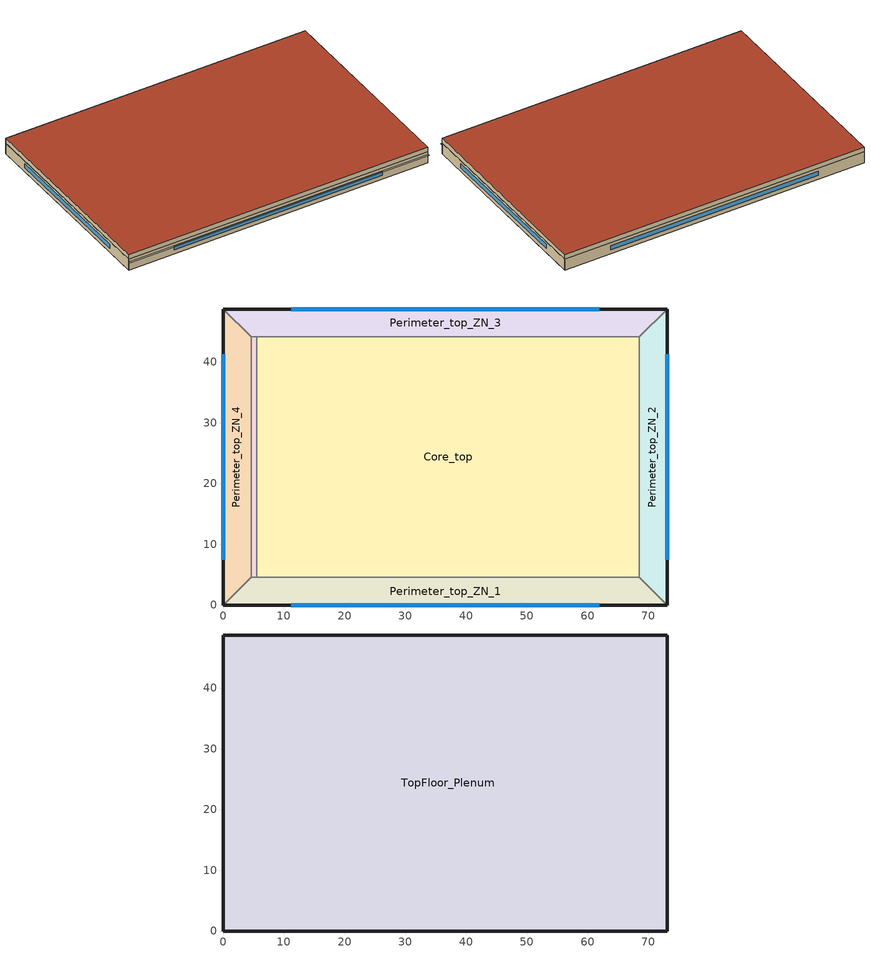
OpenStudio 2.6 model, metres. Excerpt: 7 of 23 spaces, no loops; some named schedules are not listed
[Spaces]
DataCenter_top_ZN_6
 floor adiabatic (BTAP-Int-Wall): 5.49,44.16 5.49,4.57 4.57,4.57 4.57,44.16 z43.6
 wall to Perimeter_top_ZN_4: 4.57,44.16 4.57,4.57 z43.6:46.34
 wall to Core_top: 5.49,4.57 5.49,44.16 z43.6:46.34
 wall to Perimeter_top_ZN_3: 5.49,44.16 4.57,44.16 z43.6:46.34
 wall to Perimeter_top_ZN_1: 4.57,4.57 5.49,4.57 z43.6:46.34
Perimeter_top_ZN_3
 floor adiabatic (BTAP-Int-Wall): 73.11,48.74 68.53,44.16 4.57,44.16 0,48.74 z43.6
 wall outside (BTAP-Ext-Wall-Mass:U-0.247-:{ "cond"=>0.06}): 73.11,48.74 0,48.74 z43.6:46.34
 wall to Core_top: 5.49,44.16 68.53,44.16 z43.6:46.34
 wall to Perimeter_top_ZN_2: 68.53,44.16 73.11,48.74 z43.6:46.34
 wall to Perimeter_top_ZN_4: 0,48.74 4.57,44.16 z43.6:46.34
 window (BTAP-Ext-DaylightDiffuser:U=0.190 SHGC=0.600-:{ "cond"=>0.7}): 61.93,48.74 11.18,48.74 z44.58:45.61
Core_top
 floor adiabatic (BTAP-Int-Wall): 68.53,44.16 68.53,4.57 5.49,4.57 5.49,44.16 z43.6
 wall to Perimeter_top_ZN_1: 5.49,4.57 68.53,4.57 z43.6:46.34
 wall to Perimeter_top_ZN_2: 68.53,4.57 68.53,44.16 z43.6:46.34
Perimeter_top_ZN_2
 floor adiabatic (BTAP-Int-Wall): 73.11,48.74 73.11,0 68.53,4.57 68.53,44.16 z43.6
 wall outside (BTAP-Ext-Wall-Mass:U-0.247-:{ "cond"=>0.06}): 73.11,0 73.11,48.74 z43.6:46.34
 wall to Perimeter_top_ZN_1: 68.53,4.57 73.11,0 z43.6:46.34
 window (BTAP-Ext-DaylightDiffuser:U=0.190 SHGC=0.600-:{ "cond"=>0.7}): 73.11,7.46 73.11,41.28 z44.58:45.61
Perimeter_top_ZN_1
 floor adiabatic (BTAP-Int-Wall): 68.53,4.57 73.11,0 0,0 4.57,4.57 z43.6
 wall outside (BTAP-Ext-Wall-Mass:U-0.247-:{ "cond"=>0.06}): 0,0 73.11,0 z43.6:46.34
 wall to Perimeter_top_ZN_4: 4.57,4.57 0,0 z43.6:46.34
 window (BTAP-Ext-DaylightDiffuser:U=0.190 SHGC=0.600-:{ "cond"=>0.7}): 11.18,0 61.93,0 z44.58:45.61
Perimeter_top_ZN_4
 floor adiabatic (BTAP-Int-Wall): 0,48.74 4.57,44.16 4.57,4.57 0,0 z43.6
 wall outside (BTAP-Ext-Wall-Mass:U-0.247-:{ "cond"=>0.06}): 0,48.74 0,0 z43.6:46.34
 window (BTAP-Ext-DaylightDiffuser:U=0.190 SHGC=0.600-:{ "cond"=>0.7}): 0,41.28 0,7.46 z44.58:45.61
TopFloor_Plenum
 floor to Perimeter_top_ZN_3: 73.11,48.74 68.53,44.16 4.57,44.16 0,48.74 z46.34
 floor to Perimeter_top_ZN_2: 73.11,48.74 73.11,0 68.53,4.57 68.53,44.16 z46.34
 floor to Perimeter_top_ZN_1: 68.53,4.57 73.11,0 0,0 4.57,4.57 z46.34
 floor to Perimeter_top_ZN_4: 0,48.74 4.57,44.16 4.57,4.57 0,0 z46.34
 floor to DataCenter_top_ZN_6: 5.49,44.16 5.49,4.57 4.57,4.57 4.57,44.16 z46.34
 floor to Core_top: 68.53,44.16 68.53,4.57 5.49,4.57 5.49,44.16 z46.34
 wall outside (BTAP-Ext-Wall-Mass:U-0.247-:{ "cond"=>0.06}): 0,0 73.11,0 73.11,48.74 0,48.74 0,0 z46.34:47.56
 roof outside (BTAP-Ext-Roof-Metal:U-0.156-:{ "cond"=>0.057}): 73.11,0 73.11,48.74 0,48.74 0,0 z47.56
shading: 73.08,0 0.03,0 0.03,-0.52 73.08,-0.52 z45.84
[Building]
LargeOffice-CAN_QC_Montreal-Trudeau.Intl.AP.716270_CWEC2016.epw created: 2019-08-07 23:58:33 +0000: North Axis {deg}=0; Default Construction Set=BTAP-Mass at hdd = 4400.0; Standards Number of Stories=13; Standards Number of Above Ground Stories=12; Standards Building Type=NECB2017_LargeOffice
[Site]
Montreal-Trudeau Intl AP_QC_CAN: Latitude {deg}=45.471; Longitude {deg}=-73.741; Time Zone {hr}=-5; Elevation {m}=36
[Site:WaterMainsTemperature]
Calculation Method=Correlation; Annual Average Outdoor Air Temperature {C}=7.6; Maximum Difference In Monthly Average Outdoor Air Temperatures {deltaC}=31.3
[Site:GroundTemperature:BuildingSurface]
19.527, 19.502, 19.536, 19.598, 20.002, 21.64, 22.225, 22.375, 21.449, 20.121, 19.802, 19.633
[SizingPeriod:DesignDay] Barometric Pressure {Pa}=100893; Sky Clearness=0; Rain Indicator=0; Snow Indicator=0; Day of Month=21; Daylight Saving Time Indicator=0; Humidity Indicating Type=Wetbulb; Dry-Bulb Temperature Range Modifier Type=DefaultMultipliers
Name | Maximum Dry-Bulb Temperature {C} | Daily Dry-Bulb Temperature Range {deltaC} | Humidity Indicating Conditions at Maximum Dry-Bulb | Wind Speed {m/s} | Wind Direction {deg} | Month | Day Type | Solar Model Indicator | ASHRAE Taub | ASHRAE Taud
Montreal-Trudeau Intl AP Ann Htg 99.6% Condns DB | -23.1 | 0 | -23.1 | 4.2 | 250 | 1 | WinterDesignDay | ASHRAEClearSky
Montreal-Trudeau Intl AP Ann Clg .4% Condns DB=>MWB | 30 | 8.9 | 22.1 | 5.3 | 220 | 7 | SummerDesignDay | ASHRAETau | 0.431 | 2.246
[Material:NoMass] Roughness=Smooth; Thermal Absorptance=0.9; Solar Absorptance=0.7
Name | Thermal Resistance {m2-K/W} | Visible Absorptance
Typical Carpet Pad | 0.21648 | 0.8
Typical Insulation 1 | 5.20402 | 0.7
Typical Insulation 2 | 3.77764 | 0.7
Typical Insulation 3 | 6.41024 | 0.7
Typical Carpet Pad 2 | 1.25503 | 0.8
Typical Carpet Pad 3 | 3.45515 | 0.8
Typical Insulation 4 | 0.526298 | 0.7
Typical Insulation 5 | 0.526316 | 0.7
Typical Insulation 6 R-93.1 | 16.3957 | 0.7
Typical Insulation 6 R-99.97 | 17.6056 | 0.7
[Material]
Name | Roughness | Thickness {m} | Conductivity {W/m-K} | Density {kg/m3} | Specific Heat {J/kg-K} | Thermal Absorptance | Solar Absorptance | Visible Absorptance
100mm Normalweight concrete floor | MediumSmooth | 0.1016 | 2.31 | 2322 | 832
G01 13mm gypsum board | Smooth | 0.0127 | 0.16 | 800 | 1090 | 0.9 | 0.7 | 0.5
G05 25mm wood | MediumSmooth | 0.0254 | 0.15 | 608 | 1630 | 0.9 | 0.5 | 0.5
4 in. Normalweight Concrete Floor | MediumRough | 0.1016 | 2.31 | 2322 | 832 | 0.9 | 0.7 | 0.7
1IN Stucco; 1IN Stucco 1 | Smooth | 0.0253 | 0.6918 | 1858 | 837 | 0.9 | 0.7 | 0.92
8IN CONCRETE HW RefBldg; 8IN CONCRETE HW RefBldg 1 | Rough | 0.2032 | 1.311 | 2240 | 836.8 | 0.9 | 0.7 | 0.7
1/2IN Gypsum; 1/2IN Gypsum 1 | Smooth | 0.0127 | 0.16 | 784.9 | 830 | 0.9 | 0.4 | 0.4
Metal Roof Surface; F08 Metal surface; Metal Roof Surface 1 | Smooth | 0.0008 | 45.28 | 7824 | 500 | 0.9 | 0.7 | 0.7
6 in. Normalweight Concrete Floor | MediumRough | 0.1524 | 2.31 | 2322 | 832 | 0.9 | 0.7 | 0.7
[Construction]
BTAP-Int-Floor: 100mm Normalweight concrete floor, Typical Carpet Pad
BTAP-Int-Wall: G01 13mm gypsum board, G01 13mm gypsum board
BTAP-Int-Ceiling: Typical Carpet Pad, 100mm Normalweight concrete floor
BTAP-Ext-DaylightDiffuser: SimpleGlazing
BTAP-Int-Door: G05 25mm wood
BTAP-Ext-Floor-Mass:U-0.183: Typical Insulation 1, 4 in. Normalweight Concrete Floor, Typical Carpet Pad
BTAP-Ext-Wall-Mass:U-0.247: 1IN Stucco, 8IN CONCRETE HW RefBldg, Typical Insulation 2, 1/2IN Gypsum
BTAP-Ext-Roof-Metal:U-0.156: Metal Roof Surface, Typical Insulation 3
BTAP-Grnd-Floor-Mass:U-0.757: 6 in. Normalweight Concrete Floor, Typical Carpet Pad 2
BTAP-Grnd-Roof-Mass:U-0.284: 6 in. Normalweight Concrete Floor, Typical Carpet Pad 3
BTAP-Ext-Door:U-1.9000000000000001: F08 Metal surface, Typical Insulation 4
BTAP-Ext-OverHeadDoor:U-1.9000000000000001: Typical Insulation 5
BTAP-Ext-DaylightDiffuser:U=0.190 SHGC=0.600: SimpleGlazing:U=0.190 SHGC=0.600
BTAP-Ext-Wall-Mass:U-0.247-:{ "cond"=>0.06}: 1IN Stucco 1, 8IN CONCRETE HW RefBldg 1, Typical Insulation 6 R-93.1, 1/2IN Gypsum 1
BTAP-Ext-Roof-Metal:U-0.156-:{ "cond"=>0.057}: Metal Roof Surface 1, Typical Insulation 6 R-99.97
BTAP-Ext-DaylightDiffuser:U=0.190 SHGC=0.600-:{ "cond"=>0.7}: SimpleGlazing:U=0.190 SHGC=0.600 1 U-0.12
[DefaultConstructionSet]
BTAP-Mass at hdd = 4400.0: Default Exterior Surface Constructions=BTAP-Mass at hdd = 4400.0; Default Interior Surface Constructions=Default Surface Constructions 2; Default Ground Contact Surface Constructions=BTAP-Mass at hdd = 4400.0 1; Default Exterior SubSurface Constructions=BTAP-Mass at hdd = 4400.0; Default Interior SubSurface Constructions=Default Sub Surface Constructions 2; Interior Partition Construction=BTAP-Int-Door
[DefaultSurfaceConstructions]
Name | Floor Construction | Wall Construction | Roof Ceiling Construction
Default Surface Constructions 2 | BTAP-Int-Floor | BTAP-Int-Wall | BTAP-Int-Ceiling
BTAP-Mass at hdd = 4400.0 | BTAP-Ext-Floor-Mass:U-0.183 | BTAP-Ext-Wall-Mass:U-0.247 | BTAP-Ext-Roof-Metal:U-0.156
BTAP-Mass at hdd = 4400.0 1 | BTAP-Grnd-Floor-Mass:U-0.757 | BTAP-Grnd-Roof-Mass:U-0.284 | BTAP-Grnd-Roof-Mass:U-0.284
[DefaultSubSurfaceConstructions]
Name | Fixed Window Construction | Operable Window Construction | Door Construction | Glass Door Construction | Overhead Door Construction | Skylight Construction | Tubular Daylight Dome Construction | Tubular Daylight Diffuser Construction
Default Sub Surface Constructions 2 | BTAP-Ext-DaylightDiffuser | BTAP-Ext-DaylightDiffuser | BTAP-Int-Door
BTAP-Mass at hdd = 4400.0 | BTAP-Ext-DaylightDiffuser:U=0.190 SHGC=0.600 | BTAP-Ext-DaylightDiffuser:U=0.190 SHGC=0.600 | BTAP-Ext-Door:U-1.9000000000000001 | BTAP-Ext-DaylightDiffuser:U=0.190 SHGC=0.600 | BTAP-Ext-OverHeadDoor:U-1.9000000000000001 | BTAP-Ext-DaylightDiffuser:U=0.190 SHGC=0.600 | BTAP-Ext-DaylightDiffuser:U=0.190 SHGC=0.600 | BTAP-Ext-DaylightDiffuser:U=0.190 SHGC=0.600
[WindowMaterial:SimpleGlazingSystem] Solar Heat Gain Coefficient=0.6; Visible Transmittance=0.21
Name | U-Factor {W/m2-K}
SimpleGlazing | 2.2
SimpleGlazing:U=0.190 SHGC=0.600 | 1.9
SimpleGlazing:U=0.190 SHGC=0.600 1 U-0.12 | 0.7
[Space] Building Story=Building Story 3
Name | Space Type | Thermal Zone | Part of Total Floor Area
DataCenter_top_ZN_6 | Space Function Office open plan | ALL_ST=Office open plan_FL=Building Story 3_SCH=A
Perimeter_top_ZN_3 | Space Function Office open plan | ALL_ST=Office open plan_FL=Building Story 3_SCH=A 1 | Yes
Core_top | Space Function Office open plan | ALL_ST=Office open plan_FL=Building Story 3_SCH=A 4 | Yes
Perimeter_top_ZN_2 | Space Function Office open plan | ALL_ST=Office open plan_FL=Building Story 3_SCH=A 2 | Yes
Perimeter_top_ZN_1 | Space Function Office open plan | ALL_ST=Office open plan_FL=Building Story 3_SCH=A 3 | Yes
TopFloor_Plenum | Space Function - undefined - | ALL_ST=- undefined -_FL=Building Story 3_SCH=A | No
Perimeter_top_ZN_4 | Space Function Office open plan | ALL_ST=Office open plan_FL=Building Story 3_SCH=A 5 | Yes
[BuildingStory]
Building Story 3: Nominal Z Coordinate {m}=43.5952
[SpaceType] Standards Building Type=Space Function
Name | Default Schedule Set | Design Specification Outdoor Air Object | Standards Space Type
Space Function Office open plan | Space Function Office open plan Schedule Set | Space Function Office open plan Ventilation | Office open plan
Space Function - undefined - | Space Function - undefined - Schedule Set | Space Function - undefined - Ventilation | - undefined -
[DesignSpecification:OutdoorAir] Outdoor Air Flow per Person {m3/s-person}=0; Outdoor Air Flow Air Changes per Hour {1/hr}=0
Name | Outdoor Air Flow per Floor Area {m3/s-m2} | Outdoor Air Method | Outdoor Air Flow Rate {m3/s}
Space Function - undefined - Ventilation | 0
Space Function Office open plan Ventilation | 0.00042164 | Sum | 0
[DefaultScheduleSet] Infiltration Schedule=Always On
Name | Number of People Schedule | People Activity Level Schedule | Lighting Schedule | Electric Equipment Schedule
Space Function - undefined - Schedule Set
Space Function Office open plan Schedule Set | NECB-A-Occupancy | NECB-Activity | NECB-A-Occupancy-NECB-A-Lighting-0.2-0.1-0.67-Light Ruleset | NECB-A-Electric-Equipment
[ThermostatSetpoint:DualSetpoint]
Name | Heating Setpoint Temperature Schedule | Cooling Setpoint Temperature Schedule
Space Function - undefined - Thermostat 7
Space Function Office open plan Thermostat 43; Space Function Office open plan Thermostat 44; Space Function Office open plan Thermostat 51; Space Function Office open plan Thermostat 53; Space Function Office open plan Thermostat 55; Space Function Office open plan Thermostat 56 | NECB-A-Thermostat Setpoint-Heating | NECB-A-Thermostat Setpoint-Cooling
[People:Definition]
Space Function Office open plan People Definition: Number of People Calculation Method=People/Area; People per Space Floor Area {person/m2}=0.0500182; Fraction Radiant=0.3
[People]
Space Function Office open plan People: People Definition=Space Function Office open plan People Definition; Space or SpaceType=Space Function Office open plan; Work Efficiency Schedule=Work Efficiency Schedule; Clothing Insulation Schedule=Clothing Schedule; Air Velocity Schedule=Air Velocity Schedule; Multiplier=1
[Lights:Definition]
Space Function Office open plan Lights Definition-new - 85.0 percent reduction: Design Level Calculation Method=Watts/Area; Watts per Space Floor Area {W/m2}=0.99; Fraction Radiant=0.5; Fraction Visible=0.2
[Lights]
Space Function Office open plan Lights 85.0 percent reduction: Lights Definition=Space Function Office open plan Lights Definition-new - 85.0 percent reduction; Space or SpaceType=Space Function Office open plan; Fraction Replaceable=1
[ElectricEquipment:Definition]
Space Function Office open plan Elec Equip Definition - 50.0 percent reduction: Design Level Calculation Method=Watts/Area; Watts per Space Floor Area {W/m2}=3.75136; Fraction Radiant=0.5
[ElectricEquipment]
Space Function Office open plan Elec Equip 50.0 percent reduction: Electric Equipment Definition=Space Function Office open plan Elec Equip Definition - 50.0 percent reduction; Space or SpaceType=Space Function Office open plan
[SpaceInfiltration:DesignFlowRate] Schedule=Always On Discrete; Design Flow Rate Calculation Method=Flow/ExteriorArea; Flow per Exterior Surface Area {m3/s-m2}=3.4544e-05; Constant Term Coefficient=0; Temperature Term Coefficient=0; Velocity Term Coefficient=0.224; Velocity Squared Term Coefficient=0
Name | Space or SpaceType
Perimeter_top_ZN_1 Infiltration | Perimeter_top_ZN_1
Perimeter_top_ZN_2 Infiltration | Perimeter_top_ZN_2
Perimeter_top_ZN_3 Infiltration | Perimeter_top_ZN_3
Perimeter_top_ZN_4 Infiltration | Perimeter_top_ZN_4
TopFloor_Plenum Infiltration | TopFloor_Plenum
[ThermalZone] Use Ideal Air Loads=No
Name | Thermostat
ALL_ST=- undefined -_FL=Building Story 3_SCH=A | Space Function - undefined - Thermostat 7
ALL_ST=Office open plan_FL=Building Story 3_SCH=A | Space Function Office open plan Thermostat 43
ALL_ST=Office open plan_FL=Building Story 3_SCH=A 1 | Space Function Office open plan Thermostat 44
ALL_ST=Office open plan_FL=Building Story 3_SCH=A 2 | Space Function Office open plan Thermostat 51
ALL_ST=Office open plan_FL=Building Story 3_SCH=A 3 | Space Function Office open plan Thermostat 53
ALL_ST=Office open plan_FL=Building Story 3_SCH=A 4 | Space Function Office open plan Thermostat 55
ALL_ST=Office open plan_FL=Building Story 3_SCH=A 5 | Space Function Office open plan Thermostat 56
[Sizing:Zone] Zone Cooling Design Supply Air Temperature Input Method=SupplyAirTemperature; Zone Cooling Design Supply Air Temperature {C}=14; Zone Cooling Design Supply Air Temperature Difference {deltaC}=11.11; Zone Heating Design Supply Air Temperature Input Method=SupplyAirTemperature; Zone Heating Design Supply Air Temperature {C}=40; Zone Heating Design Supply Air Temperature Difference {deltaC}=11.11; Zone Cooling Design Supply Air Humidity Ratio {kg-H2O/kg-air}=0.0085; Zone Heating Design Supply Air Humidity Ratio {kg-H2O/kg-air}=0.008; Cooling Design Air Flow Method=DesignDay; Heating Design Air Flow Method=DesignDay; Account for Dedicated Outdoor Air System=No; Dedicated Outdoor Air System Control Strategy=NeutralSupplyAir; Dedicated Outdoor Air Low Setpoint Temperature for Design {C}=autosize; Dedicated Outdoor Air High Setpoint Temperature for Design {C}=autosize
ALL_ST=- undefined -_FL=Building Story 3_SCH=A; ALL_ST=- undefined -_FL=Building Story 2_SCH=A; ALL_ST=- undefined -_FL=Building Story 1_SCH=A
[HeatExchanger:AirToAir:SensibleAndLatent] Availability Schedule=Always On Discrete; Nominal Supply Air Flow Rate {m3/s}=autosize; Sensible Effectiveness at 100% Heating Air Flow=0.9; Latent Effectiveness at 100% Heating Air Flow=0.9; Sensible Effectiveness at 75% Heating Air Flow=0.9; Latent Effectiveness at 75% Heating Air Flow=0.9; Sensible Effectiveness at 100% Cooling Air Flow=0.9; Latent Effectiveness at 100% Cooling Air Flow=0.9; Sensible Effectiveness at 75% Cooling Air Flow=0.9; Latent Effectiveness at 75% Cooling Air Flow=0.9; Supply Air Outlet Temperature Control=Yes; Heat Exchanger Type=Rotary; Frost Control Type=ExhaustOnly; Threshold Temperature {C}=-23.3; Initial Defrost Time Fraction=0.167; Rate of Defrost Time Fraction Increase {1/K}=1.44; Economizer Lockout=Yes
Name | Nominal Electric Power {W}
Sys_4_PSZ_WILD_ST=Electrical/Mechanical room-sch-A_FL=Basement Story 0_SCH=A ERV | 657.844
Sys_6_VAV with Reheat ERV | 287.084
Sys_6_VAV with Reheat 1 ERV; Sys_6_VAV with Reheat 3 ERV | 1127.93
Sys_6_VAV with Reheat 2 ERV | 107843
[SetpointManager:OutdoorAirPretreat] Minimum Setpoint Temperature {C}=-99; Maximum Setpoint Temperature {C}=99; Minimum Setpoint Humidity Ratio {kgWater/kgDryAir}=1e-05; Maximum Setpoint Humidity Ratio {kgWater/kgDryAir}=1
Setpoint Manager Outdoor Air Pretreat 1; Setpoint Manager Outdoor Air Pretreat 2; Setpoint Manager Outdoor Air Pretreat 3; Setpoint Manager Outdoor Air Pretreat 4; Setpoint Manager Outdoor Air Pretreat 5
[AvailabilityManager:NightCycle] Control Type=CycleOnAny; Thermostat Tolerance {deltaC}=1; Cycling Run Time {s}=3600
Availability Manager Night Cycle 1; Availability Manager Night Cycle 2; Availability Manager Night Cycle 3; Availability Manager Night Cycle 4; Availability Manager Night Cycle 5
[Schedule:Ruleset]
Always On: Default Day Schedule=Always On Default
Clothing Schedule: Default Day Schedule=Clothing Schedule Default Winter Clothes
Air Velocity Schedule: Default Day Schedule=Air Velocity Schedule Default
Work Efficiency Schedule: Default Day Schedule=Work Efficiency Schedule Default
NECB-A-Occupancy: Default Day Schedule=NECB-A-Occupancy Default
NECB-Activity: Default Day Schedule=NECB-Activity Default; Summer Design Day Schedule=NECB-Activity Summer Design Day; Winter Design Day Schedule=NECB-Activity Winter Design Day
NECB-A-Electric-Equipment: Default Day Schedule=NECB-A-Electric-Equipment Default
NECB-A-Thermostat Setpoint-Heating: Default Day Schedule=NECB-A-Thermostat Setpoint-Heating Default
NECB-A-Thermostat Setpoint-Cooling: Default Day Schedule=NECB-A-Thermostat Setpoint-Cooling Default
NECB-A-Occupancy-NECB-A-Lighting-0.2-0.1-0.67-Light Ruleset: Default Day Schedule=NECB-A-Occupancy-NECB-A-Lighting-0.2-0.1-0.67-Light Default
[Schedule:Day]
Always On Default; Clothing Schedule Default Winter Clothes: 24, 0, 1
Clothing Schedule Summer Clothes: 24, 0, 0.5
Air Velocity Schedule Default: 24, 0, 0.2
Work Efficiency Schedule Default; NECB-A-Occupancy Sat Day; NECB-A-Occupancy Sun|Hol Day: 24, 0, 0
NECB-A-Occupancy Default; NECB-A-Occupancy Default|Wkdy Day: 7, 0, 0, 8, 0, 0.1, 9, 0, 0.7, 12, 0, 0.9, 14, 0, 0.5, 17, 0, 0.9, 18, 0, 0.7, 19, 0, 0.3, 23, 0, 0.1, 24, 0, 0
NECB-Activity Default; NECB-Activity Winter Design Day; NECB-Activity Summer Design Day: 24, 0, 130
NECB-A-Electric-Equipment Default; NECB-A-Electric-Equipment Default|Wkdy Day: 7, 0, 0.2, 8, 0, 0.3, 9, 0, 0.8, 18, 0, 0.9, 19, 0, 0.5, 21, 0, 0.3, 24, 0, 0.2
NECB-A-Thermostat Setpoint-Heating Default; NECB-A-Thermostat Setpoint-Heating Default|Wkdy Day: 6, 0, 18, 7, 0, 20, 21, 0, 22, 24, 0, 18
NECB-A-Thermostat Setpoint-Heating Sat Day; NECB-A-Thermostat Setpoint-Heating Sun|Hol Day: 24, 0, 18
NECB-A-Thermostat Setpoint-Cooling Default; NECB-A-Thermostat Setpoint-Cooling Default|Wkdy Day: 6, 0, 35, 21, 0, 24, 24, 0, 35
NECB-A-Thermostat Setpoint-Cooling Sat Day; NECB-A-Thermostat Setpoint-Cooling Sun|Hol Day: 24, 0, 35
NECB-A-Occupancy-NECB-A-Lighting-0.2-0.1-0.67-Light Default; NECB-A-Occupancy-NECB-A-Lighting-0.2-0.1-0.67-Default|Wkdy-Light Day: 7, 0, 0.0383, 8, 0, 0.2298, 9, 0, 0.8, 17, 0, 0.9, 18, 0, 0.8, 19, 0, 0.5, 21, 0, 0.2298, 23, 0, 0.0766, 24, 0, 0.0383
NECB-A-Occupancy-NECB-A-Lighting-0.2-0.1-0.67-Sat-Light Day; NECB-A-Occupancy-NECB-A-Lighting-0.2-0.1-0.67-Sun|Hol-Light Day: 24, 0, 0.0383
[Schedule:Rule] Date Specification Type=DateRange; Start Day=1
Name | Schedule Ruleset | Rule Order | Day Schedule | Start Month | End Month | End Day | Apply Monday | Apply Tuesday | Apply Wednesday | Apply Thursday | Apply Friday | Apply Saturday | Apply Sunday
Schedule Rule 1 | Clothing Schedule | 0 | Clothing Schedule Summer Clothes | 5 | 9 | 30
Schedule Rule 2 | NECB-A-Occupancy | 2 | NECB-A-Occupancy Default|Wkdy Day | 1 | 12 | 31 | Yes | Yes | Yes | Yes | Yes
Schedule Rule 3 | NECB-A-Occupancy | 1 | NECB-A-Occupancy Sat Day | 1 | 12 | 31 |  |  |  |  |  | Yes
Schedule Rule 4 | NECB-A-Occupancy | 0 | NECB-A-Occupancy Sun|Hol Day | 1 | 12 | 31 |  |  |  |  |  |  | Yes
Schedule Rule 8 | NECB-A-Electric-Equipment | 2 | NECB-A-Electric-Equipment Default|Wkdy Day | 1 | 12 | 31 | Yes | Yes | Yes | Yes | Yes
Schedule Rule 9 | NECB-A-Electric-Equipment | 1 | NECB-A-Electric-Equipment Sat Day | 1 | 12 | 31 |  |  |  |  |  | Yes
Schedule Rule 10 | NECB-A-Electric-Equipment | 0 | NECB-A-Electric-Equipment Sun|Hol Day | 1 | 12 | 31 |  |  |  |  |  |  | Yes
Schedule Rule 11 | NECB-A-Thermostat Setpoint-Heating | 2 | NECB-A-Thermostat Setpoint-Heating Default|Wkdy Day | 1 | 12 | 31 | Yes | Yes | Yes | Yes | Yes
Schedule Rule 12 | NECB-A-Thermostat Setpoint-Heating | 1 | NECB-A-Thermostat Setpoint-Heating Sat Day | 1 | 12 | 31 |  |  |  |  |  | Yes
Schedule Rule 13 | NECB-A-Thermostat Setpoint-Heating | 0 | NECB-A-Thermostat Setpoint-Heating Sun|Hol Day | 1 | 12 | 31 |  |  |  |  |  |  | Yes
Schedule Rule 14 | NECB-A-Thermostat Setpoint-Cooling | 2 | NECB-A-Thermostat Setpoint-Cooling Default|Wkdy Day | 1 | 12 | 31 | Yes | Yes | Yes | Yes | Yes
Schedule Rule 15 | NECB-A-Thermostat Setpoint-Cooling | 1 | NECB-A-Thermostat Setpoint-Cooling Sat Day | 1 | 12 | 31 |  |  |  |  |  | Yes
Schedule Rule 16 | NECB-A-Thermostat Setpoint-Cooling | 0 | NECB-A-Thermostat Setpoint-Cooling Sun|Hol Day | 1 | 12 | 31 |  |  |  |  |  |  | Yes
Schedule Rule 17 | NECB-A-Occupancy-NECB-A-Lighting-0.2-0.1-0.67-Light Ruleset | 2 | NECB-A-Occupancy-NECB-A-Lighting-0.2-0.1-0.67-Default|Wkdy-Light Day | 1 | 12 | 31 | Yes | Yes | Yes | Yes | Yes
Schedule Rule 18 | NECB-A-Occupancy-NECB-A-Lighting-0.2-0.1-0.67-Light Ruleset | 1 | NECB-A-Occupancy-NECB-A-Lighting-0.2-0.1-0.67-Sat-Light Day | 1 | 12 | 31 |  |  |  |  |  | Yes
Schedule Rule 19 | NECB-A-Occupancy-NECB-A-Lighting-0.2-0.1-0.67-Light Ruleset | 0 | NECB-A-Occupancy-NECB-A-Lighting-0.2-0.1-0.67-Sun|Hol-Light Day | 1 | 12 | 31 |  |  |  |  |  |  | Yes
[Schedule:Constant]
Always On Discrete: Value=1
